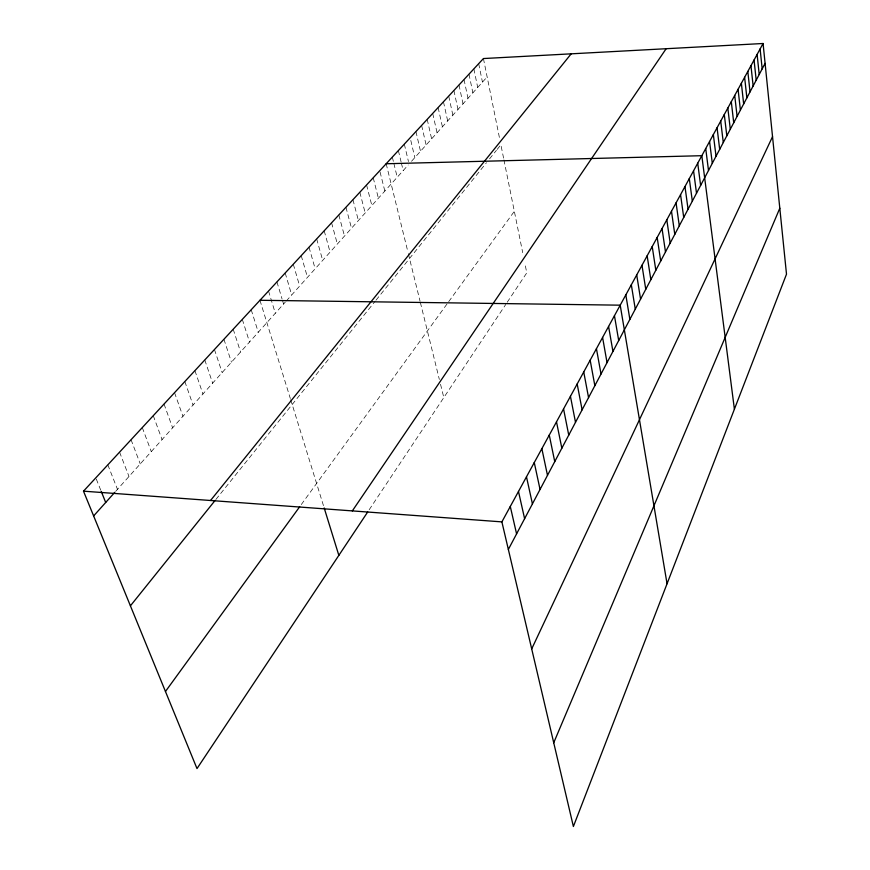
<?xml version="1.0" encoding="UTF-8"?>
<svg xmlns="http://www.w3.org/2000/svg" width="870" height="870" viewBox="0 0 870 870"><rect width="100%" height="100%" fill="white"/><g stroke="black" fill="none" stroke-linecap="round" stroke-linejoin="round"><path stroke-width="0.65" stroke-dasharray="4.35 3.26" d="M369.185 509.755L505.774 304.435M507.21 302.271L526.785 272.843L524.751 262.783M301.292 504.546L447.974 302.651M448.724 301.629L514.344 211.323M215.912 499.434L375.242 301.15M376.058 300.128L486.482 162.701M489.56 158.873L496.4 150.358M497.151 149.422L500.881 144.779L503.676 158.601M115.666 491.354L285.382 302.01M286.284 300.998L408.215 164.974M411.532 161.276L487.146 76.908M96.298 479.087L100.746 490.169M107.826 464.852L117.483 489.331M119.571 452.15L128.999 476.477M131.055 439.72L140.266 463.917M142.288 427.572L151.282 451.617M153.272 415.686L162.07 439.589M164.028 404.061L172.619 427.822M174.544 392.685L182.939 416.295M184.832 381.549L193.053 405.018M194.913 370.642L202.949 393.979M204.787 359.962L212.65 383.159M214.455 349.512L222.144 372.567M223.927 339.267L231.453 362.181M233.203 329.23L240.577 352.002M242.306 319.388L249.516 342.03M251.212 309.742L258.281 332.242M259.956 300.28L290.319 398.471M290.7 399.678L323.792 506.71M268.536 291.015L275.311 313.243M276.943 281.913L282.021 298.823M282.413 300.117L283.576 304.022M285.186 272.995L291.7 294.963M293.288 264.241L299.661 286.078M301.227 255.639L307.48 277.356M309.024 247.21L315.157 268.797M316.68 238.924L322.694 260.38M324.195 230.8L330.089 252.126M331.579 222.818L337.364 244.024M338.821 214.977L344.498 236.053M345.945 207.267L351.513 228.223M352.948 199.698L358.407 220.534M359.821 192.259L365.183 212.976M366.574 184.951L371.849 205.548M373.219 177.763L378.396 198.24M380.07 171.977L384.834 191.063M386.171 163.756L408.03 252.42M408.324 253.627L420.069 301.259M420.362 302.466L439.339 379.429M440.535 384.29L443.809 397.579M392.316 157.111L393.544 162.146M393.849 163.397L397.22 177.241M398.362 150.564L401.081 161.831M401.374 163.082L403.18 170.585M404.311 144.126L408.465 161.548M410.792 140.44L414.827 157.59M415.936 131.555L420.514 151.25M421.613 125.421L426.115 144.996M427.203 119.375L431.629 138.852M432.705 113.426L437.066 132.784M438.121 107.565L442.406 126.824M443.461 101.79L447.68 120.941M448.713 96.102L452.868 115.155M453.901 90.502L457.979 109.446M459.001 84.977L463.014 103.824M464.025 79.54L467.984 98.288M468.984 74.178L472.878 92.829M473.867 68.893L477.706 87.446M478.685 63.684L482.458 82.139M483.426 58.551L499.63 138.624M503.926 159.852L522.707 252.659"/><path stroke-width="1.3" d="M553.722 742.762L779.803 208.224M531.7 648.911L772.538 136.655M508.352 549.459L765.089 63.369M763.077 43.5L786.502 274.17L573.384 826.5L501.881 521.88L763.077 43.5L483.426 58.551L83.498 491.169L197.001 768.58L367.727 511.951M352.328 510.897L666.148 48.72M165.463 691.487L299.715 506.71M130.413 605.835L215.129 500.413M210.54 500.489L571.188 53.831M93.634 515.932L114.753 492.366M386.171 163.756L701.818 155.697L734.4 409.194M259.956 300.28L620.201 305.174L667.051 583.737M83.498 491.169L501.881 521.88M101.246 491.398L105.694 502.479M324.173 507.928L338.843 555.364M510.288 506.471L516.584 533.875M518.487 491.463L524.61 518.683M526.481 476.825L532.429 503.882M534.267 462.568L540.053 489.44M541.858 448.659L547.491 475.357M549.264 435.087L554.745 461.611M556.495 421.852L561.835 448.202M563.553 408.922L568.752 435.109M570.437 396.307L575.505 422.32M577.169 383.985L582.106 409.824M583.737 371.947L588.555 397.612M590.164 360.18L594.852 385.682M596.439 348.685L601.018 374.013M602.584 337.451L607.043 362.605M608.587 326.457L612.937 351.447M614.448 315.701L618.7 340.529M625.824 294.887L629.869 319.388M631.326 284.805L635.274 309.144M636.709 274.942L640.57 299.117M641.984 265.274L645.757 289.297M647.149 255.813L650.847 279.683M652.217 246.536L655.828 270.255M657.176 237.445L660.7 261.011M662.037 228.538L665.485 251.952M666.811 219.816L670.183 243.067M671.488 211.247L674.783 234.356M676.066 202.851L679.296 225.808M680.557 194.619L683.722 217.435M684.973 186.539L688.061 209.202M689.301 178.611L692.324 201.133M693.553 170.835L696.511 193.216M697.718 163.19L700.622 185.43M705.722 148.531L708.506 170.498M709.572 141.495L712.302 163.321M713.346 134.567L716.021 156.274M717.065 127.77L719.686 149.335M720.708 121.082L723.285 142.528M724.297 114.514L726.82 135.829M727.831 108.054L730.3 129.238M731.3 101.703L733.725 122.757M734.715 95.45L737.097 116.384M741.37 83.248L743.665 103.943M738.064 89.295L740.403 110.109M744.622 77.299L746.873 97.864M747.819 71.438L750.027 91.894M750.962 65.674L753.137 86.01M757.117 54.418L759.205 74.515M754.062 59.997L756.193 80.214M760.119 48.916L762.174 68.904"/></g></svg>
